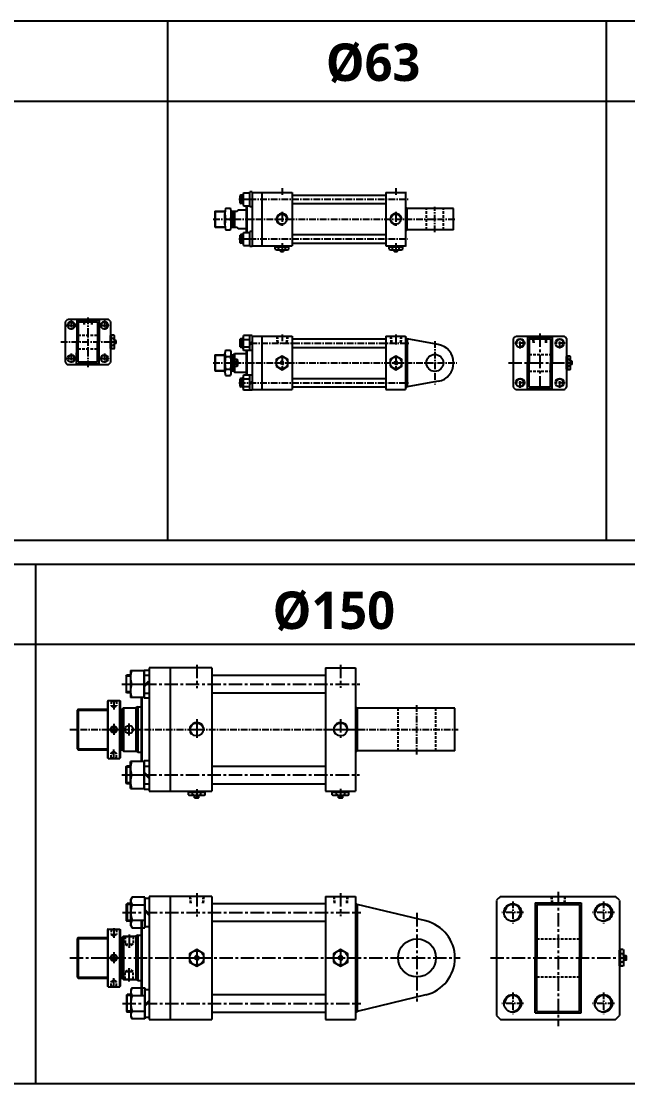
# Model space of a CAD drawing. Extents: x -819 to 5395, y 0 to 1986.
# Drawn here: x 1142 to 2276, y 0 to 1986 of the extents above; entities that cross this region are included whole.
import ezdxf

# ---------------------------------------------------------------- set-up
doc = ezdxf.new("R2010")
doc.units = 0
doc.header["$LTSCALE"] = 10
doc.header["$MEASUREMENT"] = 0
for name, pattern in [('CENTER', [2, 1.25, -0.25, 0.25, -0.25]), ('CENTERX2', [4, 2.5, -0.5, 0.5, -0.5]), ('HIDDENX2', [0.75, 0.5, -0.25])]:
    doc.linetypes.add(name, pattern=pattern)
doc.layers.get('0').update_dxf_attribs({"linetype": 'CONTINUOUS'})
doc.layers.get('DEFPOINTS').update_dxf_attribs({"linetype": 'CONTINUOUS'})
for name, color, linetype in [('CEN', 1, 'CENTERX2'), ('CENTER', 1, 'CENTER'), ('DIM', 2, 'CONTINUOUS'), ('HID', 2, 'HIDDENX2'), ('ML', 7, 'CONTINUOUS')]:
    doc.layers.add(name, color=color, linetype=linetype)
doc.styles.add('문자', font='romans.shx')

msp = doc.modelspace()

# ---------------------------------------------------------------- linework, layer by layer
for p, q in [((5395, 1986.4), (-2.9, 1986.4)), ((1415, 1986.4), (1415, 1015.4)), ((2236, 1986.4), (2236, 1015.4)), ((5395, 1836.4), (0, 1836.4)), ((1626.5, 1556.6), (1627, 1556.1)), ((1626.5, 1556.6), (1632.5, 1556.6)), ((1627, 1556.1), (1632, 1556.1)), ((1632.5, 1556.6), (1632, 1556.1)), ((1839.5, 1556.6), (1840, 1556.1)), ((1839.5, 1556.6), (1845.5, 1556.6)), ((1840, 1556.1), (1845, 1556.1)), ((1845.5, 1556.6), (1845, 1556.1)), ((1318.6, 1383.8), (1318.6, 1389.8)), ((1318.6, 1389.8), (1319.1, 1389.3)), ((1318.6, 1383.8), (1319.1, 1384.3)), ((1319.1, 1384.3), (1319.1, 1389.3)), ((2171.8, 1344.7), (2171.8, 1350.7)), ((2171.8, 1350.7), (2172.3, 1350.2)), ((2171.8, 1344.7), (2172.3, 1345.2)), ((2172.3, 1345.2), (2172.3, 1350.2)), ((5395, 1015.4), (0, 1015.4)), ((3507, 971), (0, 971)), ((1169, 0), (1169, 971)), ((3507, 821), (0, 821)), ((1381, 346.5), (1381, 294)), ((3507, 0), (-1.1, 0))]:
    msp.add_line(p, q)
at = {"color": 7, "linetype": 'Continuous'}
for p, q in [((1616.8, 1560.1), (1616.8, 1564.5)), ((1616.8, 1564.5), (1629.5, 1564.5)), ((1617.5, 1566.5), (1641.5, 1566.5)), ((1617.5, 1564.5), (1617.5, 1566.5)), ((1620, 1559.1), (1639.1, 1559.1)), ((1623.2, 1560.1), (1623.2, 1564.5)), ((1626.5, 1556.6), (1626.5, 1559.1)), ((1629.5, 1564.5), (1642.2, 1564.5)), ((1632.5, 1556.6), (1632.5, 1559.1)), ((1635.9, 1560.1), (1635.9, 1564.5)), ((1641.5, 1564.5), (1641.5, 1566.5)), ((1642.2, 1560.1), (1642.2, 1564.5)), ((1829.8, 1560.1), (1829.8, 1564.5)), ((1829.8, 1564.5), (1842.5, 1564.5)), ((1830.5, 1566.5), (1854.5, 1566.5)), ((1830.5, 1564.5), (1830.5, 1566.5)), ((1833, 1559.1), (1852.1, 1559.1)), ((1836.2, 1560.1), (1836.2, 1564.5)), ((1839.5, 1556.6), (1839.5, 1559.1)), ((1842.5, 1564.5), (1855.2, 1564.5)), ((1845.5, 1556.6), (1845.5, 1559.1)), ((1848.9, 1560.1), (1848.9, 1564.5)), ((1854.5, 1564.5), (1854.5, 1566.5)), ((1855.2, 1560.1), (1855.2, 1564.5)), ((1308.7, 1374.8), (1308.7, 1398.8)), ((1310.7, 1398.8), (1308.7, 1398.8)), ((1315.1, 1399.5), (1310.7, 1399.5)), ((1310.7, 1386.8), (1310.7, 1399.5)), ((1315.1, 1393.1), (1310.7, 1393.1)), ((1316.1, 1377.2), (1316.1, 1396.3)), ((1310.7, 1374.8), (1308.7, 1374.8)), ((1310.7, 1374.1), (1310.7, 1386.8)), ((1315.1, 1380.4), (1310.7, 1380.4)), ((1315.1, 1374.1), (1310.7, 1374.1)), ((1318.6, 1389.8), (1316.1, 1389.8)), ((1318.6, 1383.8), (1316.1, 1383.8)), ((2161.9, 1335.7), (2161.9, 1359.7)), ((2163.9, 1359.7), (2161.9, 1359.7)), ((2168.4, 1360.4), (2163.9, 1360.4)), ((2163.9, 1347.7), (2163.9, 1360.4)), ((2168.4, 1354.1), (2163.9, 1354.1)), ((2169.3, 1338.2), (2169.3, 1357.3)), ((2163.9, 1335.7), (2161.9, 1335.7)), ((2163.9, 1335), (2163.9, 1347.7)), ((2168.4, 1341.4), (2163.9, 1341.4)), ((2168.4, 1335), (2163.9, 1335)), ((2171.8, 1350.7), (2169.3, 1350.7)), ((2171.8, 1344.7), (2169.3, 1344.7)), ((1454.4, 540.3), (1454.4, 545.3)), ((1454.4, 545.3), (1460.7, 545.3)), ((1455.4, 545.3), (1455.4, 547.3)), ((1455.4, 547.3), (1484.6, 547.3)), ((1457.6, 539.3), (1482.4, 539.3)), ((1460.7, 545.3), (1485.6, 545.3)), ((1462.2, 540.3), (1462.2, 545.3)), ((1466, 539.5), (1466, 539.5)), ((1466, 534.8), (1466, 539.3)), ((1474, 534.8), (1474, 539.3)), ((1477.8, 540.3), (1477.8, 545.3)), ((1484.6, 545.3), (1484.6, 547.3)), ((1485.6, 540.3), (1485.6, 545.3)), ((1723.4, 540.3), (1723.4, 545.3)), ((1723.4, 545.3), (1729.7, 545.3)), ((1724.4, 545.3), (1724.4, 547.3)), ((1724.4, 547.3), (1753.6, 547.3)), ((1726.6, 539.3), (1751.4, 539.3)), ((1729.7, 545.3), (1754.6, 545.3)), ((1731.2, 540.3), (1731.2, 545.3)), ((1735, 539.5), (1735, 539.5)), ((1735, 534.8), (1735, 539.3)), ((1743, 534.8), (1743, 539.3)), ((1746.8, 540.3), (1746.8, 545.3)), ((1753.6, 545.3), (1753.6, 547.3)), ((1754.6, 540.3), (1754.6, 545.3)), ((1466, 534.8), (1466.5, 534.3)), ((1474, 534.8), (1466, 534.8)), ((1466.5, 534.3), (1473.5, 534.3)), ((1474, 534.8), (1473.5, 534.3)), ((1735, 534.8), (1735.5, 534.3)), ((1743, 534.8), (1735, 534.8)), ((1735.5, 534.3), (1742.5, 534.3)), ((1743, 534.8), (1742.5, 534.3)), ((2261, 220.7), (2261, 249.8)), ((2263, 249.8), (2261, 249.8)), ((2268, 250.8), (2263, 250.8)), ((2263, 226), (2263, 250.8)), ((2268, 243.1), (2263, 243.1)), ((2269, 222.8), (2269, 247.7)), ((2273.5, 239.3), (2269, 239.3)), ((2273.5, 239.3), (2274, 238.8)), ((2273.5, 239.3), (2273.5, 231.3)), ((2274, 231.8), (2274, 238.8)), ((2263, 220.7), (2261, 220.7)), ((2268, 227.5), (2263, 227.5)), ((2263, 219.7), (2263, 226)), ((2268, 219.7), (2263, 219.7)), ((2268.8, 231.3), (2268.8, 231.3)), ((2273.5, 231.3), (2269, 231.3)), ((2273.5, 231.3), (2274, 231.8))]:
    msp.add_line(p, q, dxfattribs=at)
for points in [[(1618.5, 1341.4), (1629.5, 1335), (1640.5, 1341.4), (1640.5, 1354.1), (1629.5, 1360.4), (1618.5, 1354.1)], [(1831.5, 1341.4), (1842.5, 1335), (1853.5, 1341.4), (1853.5, 1354.1), (1842.5, 1360.4), (1831.5, 1354.1)], [(1628.7, 1349.2), (1627.8, 1347.7), (1628.7, 1346.2), (1630.4, 1346.2), (1631.3, 1347.7), (1630.4, 1349.2)], [(1841.7, 1349.2), (1840.8, 1347.7), (1841.7, 1346.2), (1843.4, 1346.2), (1844.3, 1347.7), (1843.4, 1349.2)], [(1456.5, 227.5), (1470, 219.7), (1483.5, 227.5), (1483.5, 243.1), (1470, 250.8), (1456.5, 243.1)], [(1725.5, 227.5), (1739, 219.7), (1752.5, 227.5), (1752.5, 243.1), (1739, 250.8), (1725.5, 243.1)], [(1468.5, 237.8), (1467.1, 235.3), (1468.5, 232.8), (1471.4, 232.8), (1472.9, 235.3), (1471.4, 237.8)], [(1737.5, 237.8), (1736.1, 235.3), (1737.5, 232.8), (1740.4, 232.8), (1741.9, 235.3), (1740.4, 237.8)]]:
    msp.add_lwpolyline(points, close=True, dxfattribs=at)
for centre, radius in [((1629.5, 1347.7), 11), ((1842.5, 1347.7), 11), ((1629.5, 1347.7), 2.5), ((1842.5, 1347.7), 2.5), ((1470, 235.3), 13.5), ((1470, 235.3), 3.5), ((1739, 235.3), 13.5), ((1739, 235.3), 3.5)]:
    msp.add_circle(centre, radius, dxfattribs=at)
for centre, radius, start, end in [((1620, 1564.8), 5.62, 235.6158, 270), ((1620, 1564.8), 5.62, 235.6158, 304.3842), ((1629.5, 1580.1), 21, 252.412, 270), ((1629.5, 1580.1), 21, 270, 287.588), ((1639.1, 1564.8), 5.62, 235.6158, 304.3842), ((1833, 1564.8), 5.62, 235.6158, 270), ((1833, 1564.8), 5.62, 235.6158, 304.3842), ((1842.5, 1580.1), 21, 252.412, 270), ((1842.5, 1580.1), 21, 270, 287.588), ((1852.1, 1564.8), 5.62, 235.6158, 304.3842), ((1310.5, 1396.3), 5.62, 325.6158, 34.3842), ((1295.1, 1386.8), 21, 0, 17.588), ((1295.1, 1386.8), 21, 342.412, 0), ((1310.5, 1377.2), 5.62, 325.6158, 34.3842), ((1310.5, 1377.2), 5.62, 325.6158, 0), ((2163.7, 1357.3), 5.62, 325.6158, 34.3842), ((2148.3, 1347.7), 21, 0, 17.588), ((2148.3, 1347.7), 21, 342.412, 0), ((2163.7, 1338.2), 5.62, 325.6158, 34.3842), ((2163.7, 1338.2), 5.62, 325.6158, 0), ((1457.6, 544.9), 5.62, 235.6158, 270), ((1458.3, 547.5), 8.22, 241.7006, 298.2994), ((1470, 570.6), 31.3, 255.6172, 270.0141), ((1470, 570.6), 31.3, 269.9859, 284.3828), ((1481.7, 547.5), 8.22, 241.7006, 298.2994), ((1726.6, 544.9), 5.62, 235.6158, 270), ((1727.3, 547.5), 8.22, 241.7006, 298.2994), ((1739, 570.6), 31.3, 255.6172, 270.0141), ((1739, 570.6), 31.3, 269.9859, 284.3828), ((1750.7, 547.5), 8.22, 241.7006, 298.2994), ((2260.8, 247), 8.22, 331.7006, 28.2994), ((2237.7, 235.3), 31.3, 359.9859, 14.3828), ((2237.7, 235.3), 31.3, 345.6172, 0.0141), ((2260.8, 223.6), 8.22, 331.7006, 28.2994), ((2263.4, 222.8), 5.62, 325.6158, 0)]:
    msp.add_arc(centre, radius, start, end, dxfattribs=at)
at = {"layer": 'CEN', "color": 1, "linetype": 'CENTER'}
for p, q in [((1629.5, 1674.5), (1629.5, 1661.5)), ((1842.5, 1674.5), (1842.5, 1661.5)), ((1548.5, 1653.5), (1865.7, 1653.5)), ((1915.5, 1592.3), (1915.5, 1639.5)), ((1500.5, 1616.5), (1953.5, 1616.5)), ((1548.5, 1579.5), (1864.4, 1579.5)), ((1629.5, 1571.5), (1629.5, 1557.5)), ((1842.5, 1571.5), (1842.5, 1557.5)), ((1629.5, 1400.7), (1629.5, 1380.7)), ((1570.5, 1384.7), (1867, 1384.7)), ((1915.5, 1388.4), (1915.5, 1307.5)), ((1629.5, 1356.7), (1629.5, 1338.7)), ((1842.5, 1356.7), (1842.5, 1338.7)), ((1500.5, 1347.7), (1956.3, 1347.7)), ((1548.5, 1310.7), (1866.8, 1310.7))]:
    msp.add_line(p, q, dxfattribs=at)
at = {"layer": 'CEN', "color": 1, "linetype": 'CENTER', "ltscale": 1.5}
for p, q in [((1629.5, 1630), (1629.5, 1603)), ((1842.5, 1630), (1842.5, 1603)), ((1842.5, 1400.7), (1842.5, 1380.7))]:
    msp.add_line(p, q, dxfattribs=at)
at = {"layer": 'CEN'}
for p, q in [((2111.9, 1402.7), (2111.9, 1292.7)), ((2052.9, 1347.7), (2170.9, 1347.7)), ((1470, 783.3), (1470, 739.4)), ((1739, 783.3), (1739, 740.1)), ((1329.8, 747.3), (1774.8, 747.3)), ((1315, 718), (1315, 700)), ((1470, 681.6), (1470, 645.8)), ((1470, 675.6), (1470, 648.8)), ((1739, 681.6), (1739, 645.2)), ((1296.8, 662.3), (1332.1, 662.3)), ((1315, 672.8), (1315, 652.5)), ((1343.5, 651.3), (1343.5, 673.6)), ((1456.7, 662.3), (1483.3, 662.3)), ((1725.7, 662.3), (1752.3, 662.3)), ((1315, 606.5), (1315, 624.6)), ((1329.8, 577.3), (1774.3, 577.3)), ((1470, 551), (1470, 535.3)), ((1739, 551.1), (1739, 535.3)), ((2146, 358.9), (2146, 107.4)), ((1470, 356.3), (1470, 312.4)), ((1739, 356.3), (1739, 313.1)), ((1330.8, 320.3), (1777.2, 320.3)), ((1882, 319.3), (1882, 153.6)), ((1315, 291), (1315, 272.9)), ((1343.5, 279.3), (1343.5, 254)), ((1315, 245.8), (1315, 225.5)), ((1470, 248.5), (1470, 222)), ((1739, 248.5), (1739, 222)), ((1232.4, 235.3), (1963, 235.3)), ((1296.8, 235.3), (1332.1, 235.3)), ((1296.8, 235.3), (1332.1, 235.3)), ((1456.7, 235.3), (1483.3, 235.3)), ((2019.2, 235.3), (2272, 235.3)), ((1343.5, 191.2), (1343.5, 216.4)), ((1315, 179.5), (1315, 197.6)), ((1330.8, 150.3), (1777.2, 150.3))]:
    msp.add_line(p, q, dxfattribs=at)
at = {"layer": 'CENTER'}
for p, q in [((1266.4, 1432.4), (1266.3, 1339.4)), ((1215.9, 1386.9), (1315.8, 1386.8)), ((1882, 615.6), (1882, 707.9)), ((1232.4, 662.3), (1958.8, 662.3))]:
    msp.add_line(p, q, dxfattribs=at)
at = {"layer": 'DEFPOINTS', "color": 0, "linetype": 'ByBlock'}
for p in [(1562.5, 1634), (1562.5, 1599), (1562.5, 1365.2), (1556.6, 1330.2), (1562.5, 1330.2)]:
    msp.add_point(p, dxfattribs=at)
at = {"layer": 'DIM'}
for p, q in [((1627, 1556.1), (1627, 1559.1)), ((1632, 1556.1), (1632, 1559.1)), ((1840, 1556.1), (1840, 1559.1)), ((1845, 1556.1), (1845, 1559.1)), ((1319.1, 1389.3), (1316.1, 1389.3)), ((1319.1, 1384.3), (1316.1, 1384.3)), ((1569.5, 1384.7), (1573.5, 1387.1)), ((1569.5, 1382.4), (1573.5, 1384.7)), ((1545.3, 1341), (1538.5, 1354.5)), ((1538.5, 1341), (1545.3, 1354.5)), ((2172.3, 1350.2), (2169.3, 1350.2)), ((2172.3, 1345.2), (2169.3, 1345.2)), ((1569.5, 1310.7), (1573.5, 1313.1)), ((1569.5, 1308.4), (1573.5, 1310.7)), ((1246, 698.3), (1303, 698.3)), ((1327, 698.3), (1329, 698.3)), ((1329, 698.3), (1331, 699.4)), ((1246, 626.3), (1303, 626.3)), ((1327, 626.3), (1329, 626.3)), ((1329, 626.3), (1331, 625.1)), ((1246, 271.3), (1303, 271.3)), ((1327, 271.3), (1329, 271.3)), ((1329, 271.3), (1331, 272.4)), ((1246, 199.3), (1303, 199.3)), ((1327, 199.3), (1329, 199.3)), ((1329, 199.3), (1331, 198.1))]:
    msp.add_line(p, q, dxfattribs=at)
for centre, radius, start, end in [((1629.5, 1616.5), 10.5, 356.1774, 273.8226), ((1842.5, 1616.5), 10.5, 356.1774, 273.8226), ((1629.5, 1347.7), 3, 270, 180), ((1842.5, 1347.7), 3, 270, 180), ((1470, 662.3), 13.2, 349.6369, 221.3938), ((1739, 662.3), 13.2, 349.6369, 221.3938)]:
    msp.add_arc(centre, radius, start, end, dxfattribs=at)
at = {"layer": 'HID'}
for p, q in [((1899.8, 1596.5), (1899.8, 1636.5)), ((1931.3, 1596.5), (1931.3, 1636.5)), ((1257.9, 1429.4), (1258.7, 1419.4)), ((1258.7, 1429.4), (1259.5, 1419.4)), ((1273.7, 1429.4), (1272.9, 1419.4)), ((1274.5, 1429.4), (1273.7, 1419.4)), ((1248.4, 1399.3), (1284.4, 1399.3)), ((1619, 1397.7), (1620.4, 1384.7)), ((1620.3, 1397.7), (1621.6, 1384.7)), ((1638.8, 1397.7), (1637.4, 1384.7)), ((1640, 1397.7), (1638.7, 1384.7)), ((1832, 1397.7), (1833.4, 1384.7)), ((1833.3, 1397.7), (1834.6, 1384.7)), ((1851.8, 1397.7), (1850.4, 1384.7)), ((1853, 1397.7), (1851.7, 1384.7)), ((2098.1, 1397.7), (2099.3, 1383.7)), ((2099.2, 1397.7), (2100.5, 1383.7)), ((2123.4, 1397.7), (2122.1, 1383.7)), ((2124.5, 1397.7), (2123.3, 1383.7)), ((1248.4, 1374.3), (1284.4, 1374.3)), ((2091.9, 1363.5), (2131.9, 1363.5)), ((2091.9, 1332), (2131.9, 1332)), ((1310, 715.3), (1309, 716.3)), ((1310, 715.3), (1310, 706.3)), ((1310, 715.3), (1320, 715.3)), ((1320, 715.3), (1321, 716.3)), ((1320, 715.3), (1320, 706.3)), ((1310, 706.3), (1315, 703.1)), ((1310, 706.3), (1320, 706.3)), ((1315, 703.1), (1320, 706.3)), ((1846.5, 622.3), (1846.5, 702.3)), ((1917.5, 622.3), (1917.5, 702.3)), ((1310, 618.3), (1315, 621.4)), ((1310, 609.3), (1310, 618.3)), ((1310, 618.3), (1320, 618.3)), ((1315, 621.4), (1320, 618.3)), ((1320, 609.3), (1320, 618.3)), ((1310, 609.3), (1309, 608.3)), ((1310, 609.3), (1320, 609.3)), ((1320, 609.3), (1321, 608.3)), ((1456.8, 350.3), (1458, 336.3)), ((1457.9, 350.3), (1459.1, 336.3)), ((1482, 350.3), (1480.8, 336.3)), ((1483.2, 350.3), (1482, 336.3)), ((1725.8, 350.3), (1727, 336.3)), ((1726.9, 350.3), (1728.1, 336.3)), ((1751, 350.3), (1749.8, 336.3)), ((1752.2, 350.3), (1751, 336.3)), ((2132.8, 350.3), (2134, 336.3)), ((2134, 350.3), (2135.2, 336.3)), ((2158.1, 350.3), (2156.8, 336.3)), ((2159.2, 350.3), (2158, 336.3)), ((1310, 288.3), (1309, 289.3)), ((1310, 288.3), (1310, 279.3)), ((1310, 288.3), (1320, 288.3)), ((1310, 279.3), (1315, 276.1)), ((1310, 279.3), (1320, 279.3)), ((1315, 276.1), (1320, 279.3)), ((1320, 288.3), (1321, 289.3)), ((1320, 288.3), (1320, 279.3)), ((1335.5, 275.8), (1336, 275.3)), ((1336, 275.3), (1336, 260.8)), ((1336, 275.3), (1351, 275.3)), ((1336, 260.8), (1351, 260.8)), ((1336, 260.8), (1343.5, 256.4)), ((1351, 260.8), (1343.5, 256.4)), ((1351.5, 275.8), (1351, 275.3)), ((1351, 275.3), (1351, 260.8)), ((2106, 270.8), (2186, 270.8)), ((1336, 209.8), (1343.5, 214.1)), ((1336, 209.8), (1351, 209.8)), ((1336, 195.3), (1336, 209.8)), ((1351, 209.8), (1343.5, 214.1)), ((1351, 195.3), (1351, 209.8)), ((2106, 199.8), (2186, 199.8)), ((1310, 182.3), (1309, 181.3)), ((1310, 191.3), (1315, 194.4)), ((1310, 182.3), (1310, 191.3)), ((1310, 191.3), (1320, 191.3)), ((1310, 182.3), (1320, 182.3)), ((1315, 194.4), (1320, 191.3)), ((1320, 182.3), (1320, 191.3)), ((1320, 182.3), (1321, 181.3)), ((1335.5, 194.8), (1336, 195.3)), ((1336, 195.3), (1351, 195.3)), ((1351.5, 194.8), (1351, 195.3))]:
    msp.add_line(p, q, dxfattribs=at)
at = {"layer": 'ML'}
for p, q in [((1552.3, 1661.5), (1551.5, 1660.8)), ((1551.5, 1646.3), (1551.5, 1660.8)), ((1552.3, 1661.5), (1552.3, 1645.5)), ((1556.7, 1661.5), (1552.3, 1661.5)), ((1556.5, 1647.5), (1556.5, 1659.6)), ((1557.6, 1665.7), (1569.5, 1665.7)), ((1557.6, 1653.5), (1569.5, 1653.5)), ((1569.5, 1639.5), (1569.5, 1667.5)), ((1573.5, 1667.5), (1569.5, 1667.5)), ((1573.5, 1667.5), (1573.5, 1565.5)), ((1573.5, 1666.5), (1648.5, 1666.5)), ((1591.5, 1666.5), (1591.5, 1566.5)), ((1648.5, 1666.5), (1648.5, 1566.5)), ((1648.5, 1661.5), (1823.5, 1661.5)), ((1823.5, 1666.5), (1823.5, 1566.5)), ((1823.5, 1666.5), (1860.5, 1666.5)), ((1860.5, 1667.5), (1860.5, 1565.5)), ((1503.5, 1630.8), (1504.3, 1631.5)), ((1503.5, 1630.8), (1503.5, 1602.3)), ((1504.3, 1631.5), (1504.3, 1601.5)), ((1504.3, 1631.5), (1522.9, 1631.5)), ((1524, 1636.9), (1533, 1636.9)), ((1534.2, 1631.5), (1545.3, 1631.5)), ((1536.5, 1631.5), (1536.5, 1601.5)), ((1538.5, 1631.5), (1538.5, 1601.5)), ((1540.5, 1631.5), (1540.5, 1601.5)), ((1545.3, 1631.5), (1547.3, 1634)), ((1547.3, 1634), (1562.5, 1634)), ((1551.5, 1646.3), (1552.3, 1645.5)), ((1556.7, 1645.5), (1552.3, 1645.5)), ((1557.6, 1641.4), (1569.5, 1641.4)), ((1562.5, 1641.4), (1562.5, 1591.7)), ((1563.5, 1641.4), (1563.5, 1591.7)), ((1573.5, 1639.5), (1569.5, 1639.5)), ((1648.5, 1645.5), (1823.5, 1645.5)), ((1860.5, 1639.5), (1863.5, 1636.5)), ((1863.5, 1596.5), (1863.5, 1636.5)), ((1950.5, 1636.5), (1863.5, 1636.5)), ((1950.5, 1596.5), (1950.5, 1636.5)), ((1522.5, 1606.4), (1522.5, 1626.7)), ((1524, 1616.5), (1533, 1616.5)), ((1534.5, 1606.4), (1534.5, 1626.7)), ((1503.5, 1602.3), (1504.3, 1601.5)), ((1504.3, 1601.5), (1522.9, 1601.5)), ((1524, 1596.2), (1533, 1596.2)), ((1534.2, 1601.5), (1545.3, 1601.5)), ((1545.3, 1601.5), (1547.3, 1599)), ((1547.3, 1599), (1562.5, 1599)), ((1557.6, 1591.7), (1569.5, 1591.7)), ((1569.5, 1565.5), (1569.5, 1593.5)), ((1573.5, 1593.5), (1569.5, 1593.5)), ((1863.5, 1596.5), (1860.5, 1593.5)), ((1950.5, 1596.5), (1863.5, 1596.5)), ((1552.3, 1587.5), (1551.5, 1586.8)), ((1551.5, 1572.3), (1551.5, 1586.8)), ((1551.5, 1572.3), (1552.3, 1571.5)), ((1552.3, 1587.5), (1552.3, 1571.5)), ((1556.7, 1587.5), (1552.3, 1587.5)), ((1556.7, 1571.5), (1552.3, 1571.5)), ((1556.5, 1573.5), (1556.5, 1585.6)), ((1557.6, 1579.5), (1569.5, 1579.5)), ((1648.5, 1587.5), (1823.5, 1587.5)), ((1648.5, 1571.5), (1823.5, 1571.5)), ((1557.6, 1567.4), (1569.5, 1567.4)), ((1573.5, 1565.5), (1569.5, 1565.5)), ((1573.5, 1566.5), (1648.5, 1566.5)), ((1823.5, 1566.5), (1860.5, 1566.5)), ((1223.7, 1424.6), (1223.7, 1349.1)), ((1228.5, 1429.4), (1304.3, 1429.4)), ((1245.4, 1427.3), (1245.4, 1386.9)), ((1245.4, 1427.3), (1287.4, 1427.2)), ((1248.4, 1424.3), (1248.4, 1386.9)), ((1248.4, 1424.3), (1284.4, 1424.2)), ((1284.4, 1424.2), (1284.4, 1386.8)), ((1287.4, 1427.2), (1287.4, 1386.8)), ((1308.7, 1425), (1308.7, 1348.7)), ((1552.3, 1392.7), (1551.5, 1392)), ((1551.5, 1377.5), (1551.5, 1392)), ((1552.3, 1392.7), (1552.3, 1376.7)), ((1556.5, 1392.7), (1552.3, 1392.7)), ((1556.5, 1374.2), (1556.5, 1395.2)), ((1573.5, 1398.7), (1557.6, 1398.7)), ((1557.6, 1391.7), (1569.5, 1391.7)), ((1569.5, 1370.7), (1569.5, 1398.7)), ((1573.5, 1398.7), (1573.5, 1296.7)), ((1573.5, 1397.7), (1648.5, 1397.7)), ((1591.5, 1397.7), (1591.5, 1297.7)), ((1648.5, 1397.7), (1648.5, 1297.7)), ((1648.5, 1392.7), (1823.5, 1392.7)), ((1823.5, 1397.7), (1823.5, 1297.7)), ((1823.5, 1397.7), (1860.5, 1397.7)), ((1860.5, 1397.7), (1860.5, 1297.7)), ((1860.5, 1395.7), (1863.5, 1392.7)), ((1863.5, 1392.7), (1863.5, 1302.7)), ((1921.8, 1382.2), (1863.5, 1392.7)), ((2061.9, 1393.1), (2061.9, 1302.4)), ((2066.6, 1397.7), (2157.3, 1397.7)), ((2088.9, 1395.7), (2088.9, 1347.7)), ((2088.9, 1395.7), (2134.9, 1395.7)), ((2091.9, 1392.7), (2091.9, 1347.7)), ((2091.9, 1392.7), (2131.9, 1392.7)), ((2131.9, 1392.7), (2131.9, 1347.7)), ((2134.9, 1395.7), (2134.9, 1347.7)), ((2161.9, 1393.1), (2161.9, 1302.4)), ((1245.3, 1346.5), (1245.4, 1386.9)), ((1248.3, 1349.5), (1248.4, 1386.9)), ((1284.3, 1349.5), (1284.4, 1386.9)), ((1287.3, 1346.5), (1287.4, 1386.9)), ((1524, 1371.2), (1533, 1371.2)), ((1551.5, 1377.5), (1552.3, 1376.7)), ((1556.5, 1376.7), (1552.3, 1376.7)), ((1557.6, 1377.7), (1569.5, 1377.7)), ((1573.5, 1370.7), (1557.6, 1370.7)), ((1562.5, 1370.7), (1562.5, 1324.7)), ((1563.5, 1370.7), (1563.5, 1324.7)), ((1648.5, 1376.7), (1823.5, 1376.7)), ((1503.5, 1362), (1504.3, 1362.7)), ((1503.5, 1362), (1503.5, 1333.5)), ((1504.3, 1362.7), (1504.3, 1332.7)), ((1504.3, 1362.7), (1522.5, 1362.7)), ((1522.5, 1330.1), (1522.5, 1365.4)), ((1524, 1359.5), (1533, 1359.5)), ((1534.5, 1330.1), (1534.5, 1365.4)), ((1534.5, 1330.1), (1534.5, 1365.4)), ((1534.5, 1362.7), (1538.5, 1362.7)), ((1536.5, 1362.7), (1536.5, 1332.7)), ((1538.5, 1363.2), (1540.5, 1365.2)), ((1538.5, 1363.2), (1538.5, 1332.2)), ((1538.5, 1354.5), (1545.3, 1354.5)), ((1540.5, 1365.2), (1562.5, 1365.2)), ((1540.5, 1365.2), (1540.5, 1354.5)), ((1545.3, 1354.5), (1545.3, 1341)), ((1228.3, 1344.4), (1304.4, 1344.4)), ((1245.3, 1346.5), (1287.3, 1346.5)), ((1248.3, 1349.5), (1284.3, 1349.5)), ((1503.5, 1333.5), (1504.3, 1332.7)), ((1504.3, 1332.7), (1522.5, 1332.7)), ((1524, 1336), (1533, 1336)), ((1534.5, 1332.7), (1538.5, 1332.7)), ((1545.3, 1341), (1538.5, 1341)), ((1538.5, 1332.2), (1540.5, 1330.2)), ((1540.5, 1341), (1540.5, 1330.2)), ((2088.9, 1299.7), (2088.9, 1347.7)), ((2091.9, 1302.7), (2091.9, 1347.7)), ((2131.9, 1302.7), (2131.9, 1347.7)), ((2134.9, 1299.7), (2134.9, 1347.7)), ((1524, 1324.2), (1533, 1324.2)), ((1540.5, 1330.2), (1562.5, 1330.2)), ((1552.3, 1318.7), (1551.5, 1318)), ((1551.5, 1303.5), (1551.5, 1318)), ((1552.3, 1318.7), (1552.3, 1302.7)), ((1556.5, 1318.7), (1552.3, 1318.7)), ((1556.5, 1300.2), (1556.5, 1321.2)), ((1573.5, 1324.7), (1557.6, 1324.7)), ((1557.6, 1317.7), (1569.5, 1317.7)), ((1569.5, 1296.7), (1569.5, 1324.7)), ((1648.5, 1318.7), (1823.5, 1318.7)), ((1921.8, 1313.3), (1863.5, 1302.7)), ((1551.5, 1303.5), (1552.3, 1302.7)), ((1556.5, 1302.7), (1552.3, 1302.7)), ((1557.6, 1303.7), (1569.5, 1303.7)), ((1573.5, 1296.7), (1557.6, 1296.7)), ((1573.5, 1297.7), (1648.5, 1297.7)), ((1648.5, 1302.7), (1823.5, 1302.7)), ((1823.5, 1297.7), (1860.5, 1297.7)), ((1863.5, 1302.7), (1860.5, 1299.7)), ((2066.6, 1297.7), (2157.3, 1297.7)), ((2088.9, 1299.7), (2134.9, 1299.7)), ((2091.9, 1302.7), (2131.9, 1302.7)), ((1381, 777.3), (1381, 547.3)), ((1498, 777.3), (1381, 777.3)), ((1420, 777.3), (1420, 547.3)), ((1498, 777.3), (1498, 547.3)), ((1711, 777.3), (1767, 777.3)), ((1711, 777.3), (1711, 547.3)), ((1767, 777.3), (1767, 547.3)), ((1337.8, 762.8), (1338.8, 763.8)), ((1337.8, 762.8), (1337.8, 731.8)), ((1345.8, 763.8), (1338.8, 763.8)), ((1338.8, 730.8), (1338.8, 763.8)), ((1345.8, 772.3), (1345.8, 722.3)), ((1345.8, 772.3), (1371.8, 772.3)), ((1371.8, 721), (1371.8, 773.5)), ((1371.8, 773.5), (1380, 773.5)), ((1371.8, 772.3), (1371.8, 722.3)), ((1371.8, 764), (1380, 764)), ((1497, 763.8), (1710, 763.8)), ((1348, 747.3), (1371.8, 747.3)), ((1371.8, 744.5), (1380, 752.7)), ((1371.8, 741.8), (1380, 750)), ((1304, 716.3), (1303, 715.3)), ((1303, 715.3), (1303, 609.3)), ((1304, 608.3), (1304, 716.3)), ((1304, 716.3), (1326, 716.3)), ((1326, 608.3), (1326, 716.3)), ((1326, 716.3), (1327, 715.3)), ((1327, 715.3), (1327, 609.3)), ((1337.8, 731.8), (1338.8, 730.8)), ((1345.8, 730.8), (1338.8, 730.8)), ((1371.8, 722.3), (1345.8, 722.3)), ((1366, 722.3), (1366, 602.3)), ((1367, 722.3), (1367, 602.3)), ((1371.8, 730.5), (1380, 730.5)), ((1380, 721), (1371.8, 721)), ((1497, 730.8), (1710, 730.8)), ((1248, 700.3), (1246, 698.3)), ((1246, 698.3), (1246, 626.3)), ((1248, 700.3), (1303, 700.3)), ((1248, 700.3), (1248, 624.3)), ((1327, 700.3), (1331, 700.3)), ((1329, 700.3), (1329, 624.3)), ((1333, 702.8), (1331, 700.8)), ((1331, 700.8), (1331, 623.8)), ((1333, 702.8), (1356, 702.8)), ((1333, 702.8), (1333, 621.8)), ((1360, 704.8), (1356, 702.8)), ((1356, 702.8), (1356, 621.8)), ((1360, 704.8), (1366, 704.8)), ((1360, 704.8), (1360, 619.8)), ((1770, 702.3), (1767, 705.3)), ((1770, 702.3), (1770, 622.3)), ((1953, 702.3), (1770, 702.3)), ((1953, 622.3), (1953, 702.3)), ((1246, 626.3), (1248, 624.3)), ((1248, 624.3), (1303, 624.3)), ((1327, 624.3), (1331, 624.3)), ((1331, 623.8), (1333, 621.8)), ((1333, 621.8), (1331, 623.8)), ((1333, 621.8), (1356, 621.8)), ((1360, 619.8), (1356, 621.8)), ((1360, 619.8), (1366, 619.8)), ((1770, 622.3), (1767, 619.3)), ((1953, 622.3), (1770, 622.3)), ((1304, 608.3), (1303, 609.3)), ((1304, 608.3), (1326, 608.3)), ((1326, 608.3), (1327, 609.3)), ((1345.8, 552.3), (1345.8, 602.3)), ((1371.8, 602.3), (1345.8, 602.3)), ((1371.8, 603.5), (1371.8, 551)), ((1380, 603.5), (1371.8, 603.5)), ((1371.8, 552.3), (1371.8, 602.3)), ((1337.8, 592.8), (1338.8, 593.8)), ((1337.8, 561.8), (1337.8, 592.8)), ((1345.8, 593.8), (1338.8, 593.8)), ((1338.8, 593.8), (1338.8, 560.8)), ((1348, 577.3), (1371.8, 577.3)), ((1371.8, 594), (1380, 594)), ((1371.8, 582.7), (1380, 574.5)), ((1371.8, 580), (1380, 571.8)), ((1497, 593.8), (1710, 593.8)), ((1337.8, 561.8), (1338.8, 560.8)), ((1345.8, 560.8), (1338.8, 560.8)), ((1371.8, 560.5), (1380, 560.5)), ((1497, 560.8), (1710, 560.8)), ((1345.8, 552.3), (1371.8, 552.3)), ((1371.8, 551), (1380, 551)), ((1381, 547.3), (1498, 547.3)), ((1711, 547.3), (1767, 547.3)), ((1346.8, 345.3), (1349, 349.1)), ((1346.8, 295.3), (1346.8, 345.3)), ((1372.8, 349.1), (1349, 349.1)), ((1372.8, 291.4), (1372.8, 349.1)), ((1372.8, 346.5), (1372.8, 294)), ((1381, 346.5), (1372.8, 346.5)), ((1381, 350.3), (1381, 120.3)), ((1498, 350.3), (1381, 350.3)), ((1420, 350.3), (1420, 120.3)), ((1498, 350.3), (1498, 120.3)), ((1711, 350.3), (1767, 350.3)), ((1711, 350.3), (1711, 120.3)), ((1767, 350.3), (1767, 120.3)), ((1770, 335.3), (1767, 338.3)), ((2031, 342.9), (2031, 127.6)), ((2038.4, 350.3), (2253.6, 350.3)), ((2103, 338.3), (2103, 235.3)), ((2103, 338.3), (2189, 338.3)), ((2189, 338.3), (2189, 235.3)), ((2261, 342.9), (2261, 127.6)), ((1338.8, 335.8), (1339.8, 336.8)), ((1338.8, 304.8), (1338.8, 335.8)), ((1346.8, 336.8), (1339.8, 336.8)), ((1339.8, 336.8), (1339.8, 303.8)), ((1349, 334.7), (1372.8, 334.7)), ((1372.8, 325.7), (1381, 317.5)), ((1372.8, 323), (1381, 314.8)), ((1498, 336.8), (1711, 336.8)), ((1770, 335.3), (1770, 135.3)), ((1898.6, 304.3), (1770, 335.3)), ((2106, 335.3), (2106, 235.3)), ((2106, 335.3), (2186, 335.3)), ((2186, 335.3), (2186, 235.3)), ((1338.8, 304.8), (1339.8, 303.8)), ((1346.8, 303.8), (1339.8, 303.8)), ((1349, 305.8), (1372.8, 305.8)), ((1366, 304.7), (1366, 165.8)), ((1367, 304.7), (1367, 165.8)), ((1498, 303.8), (1711, 303.8)), ((1304, 289.3), (1303, 288.3)), ((1303, 288.3), (1303, 182.3)), ((1304, 181.3), (1304, 289.3)), ((1304, 289.3), (1326, 289.3)), ((1326, 181.3), (1326, 289.3)), ((1326, 289.3), (1327, 288.3)), ((1327, 288.3), (1327, 182.3)), ((1349, 291.4), (1346.8, 295.3)), ((1349, 291.4), (1372.8, 291.4)), ((1372.8, 294), (1381, 294)), ((1248, 273.3), (1246, 271.3)), ((1246, 271.3), (1246, 199.3)), ((1248, 273.3), (1303, 273.3)), ((1248, 273.3), (1248, 197.3)), ((1327, 273.3), (1331, 273.3)), ((1329, 273.3), (1329, 197.3)), ((1333, 275.8), (1331, 273.8)), ((1331, 273.8), (1331, 196.8)), ((1333, 275.8), (1356, 275.8)), ((1333, 275.8), (1333, 194.8)), ((1360, 277.8), (1356, 275.8)), ((1356, 275.8), (1356, 194.8)), ((1360, 277.8), (1366, 277.8)), ((1360, 277.8), (1360, 192.8)), ((2103, 132.3), (2103, 235.3)), ((2106, 135.3), (2106, 235.3)), ((2186, 135.3), (2186, 235.3)), ((2189, 132.3), (2189, 235.3)), ((1246, 199.3), (1248, 197.3)), ((1248, 197.3), (1303, 197.3)), ((1304, 181.3), (1303, 182.3)), ((1304, 181.3), (1326, 181.3)), ((1326, 181.3), (1327, 182.3)), ((1327, 197.3), (1331, 197.3)), ((1331, 196.8), (1333, 194.8)), ((1333, 194.8), (1331, 196.8)), ((1333, 194.8), (1356, 194.8)), ((1349, 179.1), (1346.8, 175.3)), ((1349, 179.1), (1372.8, 179.1)), ((1360, 192.8), (1356, 194.8)), ((1360, 192.8), (1366, 192.8)), ((1372.8, 179.1), (1372.8, 121.4)), ((1338.8, 165.8), (1339.8, 166.8)), ((1338.8, 165.8), (1338.8, 134.8)), ((1346.8, 166.8), (1339.8, 166.8)), ((1339.8, 133.8), (1339.8, 166.8)), ((1346.8, 175.3), (1346.8, 125.3)), ((1349, 164.7), (1372.8, 164.7)), ((1372.8, 124), (1372.8, 176.5)), ((1372.8, 176.5), (1381, 176.5)), ((1498, 166.8), (1711, 166.8)), ((1898.6, 166.2), (1770, 135.3)), ((1372.8, 147.5), (1381, 155.7)), ((1372.8, 144.8), (1381, 153)), ((1338.8, 134.8), (1339.8, 133.8)), ((1346.8, 133.8), (1339.8, 133.8)), ((1346.8, 125.3), (1349, 121.4)), ((1349, 135.8), (1372.8, 135.8)), ((1372.8, 121.4), (1349, 121.4)), ((1381, 124), (1372.8, 124)), ((1381, 120.3), (1498, 120.3)), ((1498, 133.8), (1711, 133.8)), ((1711, 120.3), (1767, 120.3)), ((1770, 135.3), (1767, 132.3)), ((2038.4, 120.3), (2253.6, 120.3)), ((2103, 132.3), (2189, 132.3)), ((2106, 135.3), (2186, 135.3))]:
    msp.add_line(p, q, dxfattribs=at)
at = {"layer": 'ML', "color": 2}
for p, q in [((1551.5, 1660.8), (1556.6, 1660.8)), ((1503.5, 1630.8), (1522.8, 1630.8)), ((1534.3, 1630.8), (1536.5, 1630.8)), ((1536.5, 1630.8), (1537.8, 1631.5)), ((1551.5, 1646.3), (1556.6, 1646.3)), ((1503.5, 1602.3), (1522.8, 1602.3)), ((1534.3, 1602.3), (1536.5, 1602.3)), ((1536.5, 1602.3), (1537.8, 1601.5)), ((1551.5, 1586.8), (1556.6, 1586.8)), ((1551.5, 1572.3), (1556.6, 1572.3)), ((1551.5, 1392), (1556.5, 1392)), ((1551.5, 1377.5), (1556.5, 1377.5)), ((1503.5, 1362), (1522.5, 1362)), ((1534.5, 1362), (1536.5, 1362)), ((1536.5, 1362), (1537.8, 1362.7)), ((1503.5, 1333.5), (1522.5, 1333.5)), ((1534.5, 1333.5), (1536.5, 1333.5)), ((1536.5, 1333.5), (1537.8, 1332.7)), ((1551.5, 1318), (1556.5, 1318)), ((1551.5, 1303.5), (1556.5, 1303.5)), ((1345.8, 762), (1337.8, 762)), ((1345.8, 732.5), (1337.8, 732.5)), ((1345.8, 592), (1337.8, 592)), ((1345.8, 562.5), (1337.8, 562.5)), ((1466.5, 539.5), (1466.5, 539.5)), ((1466.5, 534.3), (1466.5, 539.3)), ((1473.5, 534.3), (1473.5, 539.3)), ((1735.5, 539.5), (1735.5, 539.5)), ((1735.5, 534.3), (1735.5, 539.3)), ((1742.5, 534.3), (1742.5, 539.3)), ((1346.8, 335), (1338.8, 335)), ((1346.8, 305.5), (1338.8, 305.5)), ((2274, 238.8), (2269, 238.8)), ((2268.8, 231.8), (2268.8, 231.8)), ((2274, 231.8), (2269, 231.8)), ((1346.8, 165), (1338.8, 165)), ((1346.8, 135.5), (1338.8, 135.5))]:
    msp.add_line(p, q, dxfattribs=at)
at = {"layer": 'ML', "color": 1, "linetype": 'CENTER'}
for p, q in [((1226, 1417.9), (1244.7, 1417.9)), ((1235.2, 1427.1), (1235.2, 1408.4)), ((1288, 1417.9), (1306.7, 1417.9)), ((1297.2, 1427.1), (1297.2, 1408.4)), ((2074.9, 1374.9), (2074.9, 1394.4)), ((2148.9, 1374.9), (2148.9, 1394.4)), ((2085.1, 1384.7), (2065.3, 1384.7)), ((2159.1, 1384.7), (2139.3, 1384.7)), ((1226, 1355.9), (1244.7, 1355.9)), ((1235.2, 1365.1), (1235.2, 1346.4)), ((1288, 1355.9), (1306.7, 1355.9)), ((1297.2, 1365.1), (1297.2, 1346.4)), ((2074.9, 1300.9), (2074.9, 1320.4)), ((2148.9, 1300.9), (2148.9, 1320.4)), ((2085.1, 1310.7), (2065.3, 1310.7)), ((2159.1, 1310.7), (2139.3, 1310.7)), ((2061, 340.7), (2061, 299.7)), ((2231, 340.8), (2231, 299.8)), ((2081.5, 320.2), (2040.5, 320.2)), ((2251.5, 320.3), (2210.5, 320.3)), ((2061, 170.8), (2061, 129.8)), ((2231, 170.8), (2231, 129.8)), ((2081.5, 150.3), (2040.5, 150.3)), ((2251.5, 150.3), (2210.5, 150.3))]:
    msp.add_line(p, q, dxfattribs=at)
at = {"layer": 'ML'}
for centre, radius in [((1629.5, 1616.5), 9.25), ((1842.5, 1616.5), 9.25), ((1235.2, 1417.9), 7), ((1297.2, 1417.9), 7), ((2074.9, 1384.7), 8), ((2148.9, 1384.7), 8), ((1235.2, 1355.9), 7), ((1297.2, 1355.9), 7), ((1915.5, 1347.7), 15.8), ((2074.9, 1310.7), 8), ((2148.9, 1310.7), 8), ((1315, 662.3), 6), ((1315, 662.3), 5), ((1315, 662.3), 5), ((1343.5, 662.3), 7.5), ((1470, 662.3), 12.1), ((1739, 662.3), 12.1), ((2061, 320.2), 16.5), ((2231, 320.3), 16.5), ((1882, 235.3), 35.5), ((1315, 235.3), 6), ((1315, 235.3), 5), ((1315, 235.3), 5), ((2061, 150.3), 16.5), ((2231, 150.3), 16.5)]:
    msp.add_circle(centre, radius, dxfattribs=at)
for centre, radius, start, end in [((1574.3, 1659.6), 17.7, 159.9803, 200.0197), ((1574.3, 1647.5), 17.7, 159.9803, 200.0197), ((1557.8, 1626.7), 35.3, 163.229, 196.771), ((1499.3, 1626.7), 35.3, 343.229, 16.771), ((1557.8, 1606.4), 35.3, 163.229, 196.771), ((1499.3, 1606.4), 35.3, 343.229, 16.771), ((1574.3, 1585.6), 17.7, 159.9803, 200.0197), ((1574.3, 1573.5), 17.7, 159.9803, 200.0197), ((1266.4, 1386.8), 57, 131.6932, 138.4611), ((1266.4, 1386.8), 57, 42.0362, 48.3068), ((1562.8, 1395.2), 6.26, 146.0017, 213.9983), ((1580, 1384.7), 23.4, 162.6184, 197.3816), ((2111.9, 1347.7), 67.5, 132.2054, 137.7946), ((2111.9, 1347.7), 67.5, 42.2054, 47.7946), ((1534.8, 1365.4), 12.3, 151.3546, 208.6454), ((1522.3, 1365.4), 12.3, 331.3546, 28.6454), ((1562.8, 1374.2), 6.26, 146.0017, 213.9983), ((1915.5, 1347.7), 35, 280.2778, 79.7222), ((1569.3, 1347.7), 46.8, 165.45, 194.55), ((1487.8, 1347.7), 46.8, 345.45, 14.55), ((1534.4, 1347.7), 12.9, 328.1092, 31.8908), ((1266.4, 1386.8), 57, 221.5389, 228.1171), ((1266.4, 1386.8), 57, 311.8829, 317.9638), ((1534.8, 1330.1), 12.3, 151.3546, 208.6454), ((1522.3, 1330.1), 12.3, 331.3546, 28.6454), ((1562.8, 1321.2), 6.26, 146.0017, 213.9983), ((1580, 1310.7), 23.4, 162.6184, 197.3816), ((1562.8, 1300.2), 6.26, 146.0017, 213.9983), ((2111.9, 1347.7), 67.5, 222.2054, 227.7946), ((2111.9, 1347.7), 67.5, 312.2054, 317.7946), ((1381.9, 759.8), 36.1, 159.7297, 200.2703), ((1381.9, 734.8), 36.1, 159.7297, 200.2703), ((1381.9, 589.8), 36.1, 159.7297, 200.2703), ((1381.9, 564.8), 36.1, 159.7297, 200.2703), ((1359.5, 341.9), 12.8, 145.591, 214.409), ((2146, 235.3), 157.5, 133.1003, 136.8997), ((2146, 235.3), 157.5, 43.1003, 46.8997), ((1396.8, 319.9), 50, 162.8014, 179.5998), ((1396.8, 320.6), 50, 180.4002, 197.1986), ((1359.5, 298.6), 12.8, 145.591, 214.409), ((1882, 235.3), 71, 283.5395, 76.4605), ((1359.5, 171.9), 12.8, 145.591, 214.409), ((1396.8, 149.9), 50, 162.8014, 180.4002), ((1396.8, 150.6), 50, 180.4002, 197.1986), ((1359.5, 128.6), 12.8, 145.591, 214.409), ((2146, 235.3), 157.5, 223.1003, 226.8997), ((2146, 235.3), 157.5, 313.1003, 316.8997)]:
    msp.add_arc(centre, radius, start, end, dxfattribs=at)
at = {"layer": 'ML', "color": 2}
for centre, radius, start, end in [((1235.2, 1417.9), 5.92, 261.2184, 189.4357), ((1297.2, 1417.9), 5.92, 261.2184, 189.4357), ((2074.9, 1384.7), 6.92, 257.6643, 189.0156), ((2148.9, 1384.7), 6.92, 257.6643, 189.0156), ((1235.2, 1355.9), 5.92, 261.2184, 189.4357), ((1297.2, 1355.9), 5.92, 261.2184, 189.4357), ((2074.9, 1310.7), 6.92, 257.6643, 189.0156), ((2148.9, 1310.7), 6.92, 257.6643, 189.0156), ((2061, 320.2), 14.8, 270, 180), ((2231, 320.3), 14.8, 270, 180), ((1470, 235.3), 4, 270, 180), ((1739, 235.3), 4, 270, 180), ((2061, 150.3), 14.8, 270, 180), ((2231, 150.3), 14.8, 270, 180)]:
    msp.add_arc(centre, radius, start, end, dxfattribs=at)

# ---------------------------------------------------------------- texts
at = {"char_height": 70, "attachment_point": 1, "style": '문자'}
for s, insert in [('{\\fMalgun Gothic|b1|i0|c129|p50;%%C63}', (1711.5, 1944.7)), ('{\\fMalgun Gothic|b1|i0|c129|p50;%%C150}', (1611.9, 920.1))]:
    msp.add_mtext_dynamic_manual_height_columns(s, width=124.533, gutter_width=16, heights=[-75.6], dxfattribs=dict(at, insert=insert))

doc.saveas('drawing.dxf')
